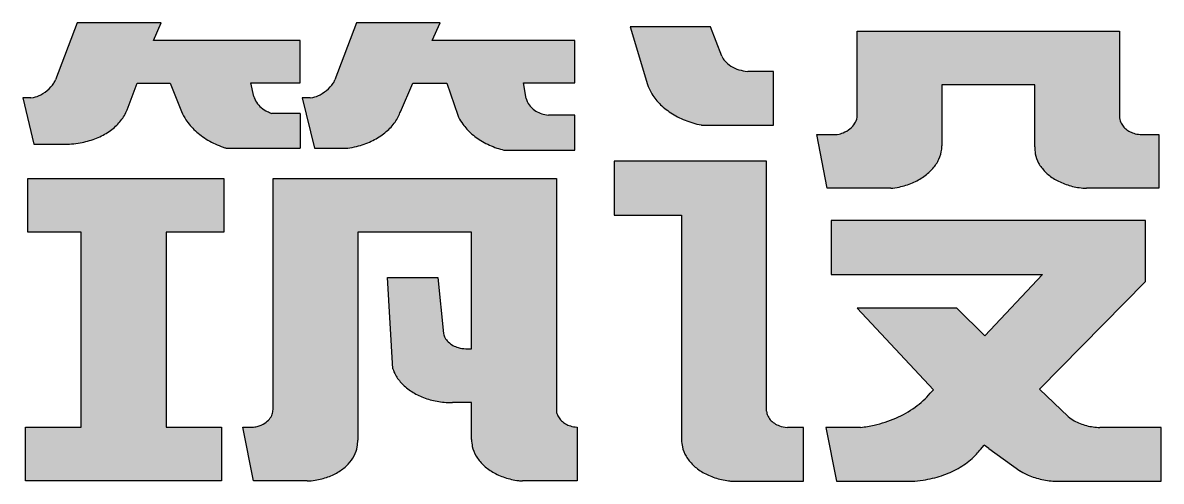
# Model space of a CAD drawing. Extents: x -248860 to 1018944, y -1060852 to 188626.
# Drawn here: x 983059 to 983875, y 71688 to 72016 of the extents above; entities that cross this region are included whole.
import ezdxf

# ---------------------------------------------------------------- set-up
doc = ezdxf.new("R2010")
doc.units = 0
doc.header["$LTSCALE"] = 1000
doc.header["$MEASUREMENT"] = 0
doc.layers.get('0').update_dxf_attribs({"linetype": 'CONTINUOUS'})
doc.layers.add('WALL', color=6, linetype='CONTINUOUS')
doc.layers.add('图框', color=4, linetype='CONTINUOUS')

# ---------------------------------------------------------------- blocks, each defined once
blk = doc.blocks.new('A4')
h = blk.add_hatch(color=0)
h.dxf.hatch_style = 1
edge = h.paths.add_edge_path()
edge.add_line((500502.231578467, 391777.1627952711), (500484.528610476, 391777.1627952711))
edge.add_spline(control_points=[(500484.528610476, 391777.1627952711), (500482.2313392528, 391777.3558373015), (500480.3236092409, 391777.7515184427), (500476.5346365696, 391779.016850484), (500474.6690636086, 391779.9238841317), (500471.3101945116, 391782.1919910419), (500469.8167882861, 391783.5539840292), (500467.9134717732, 391785.9603615415), (500467.3175625326, 391786.8748287536), (500466.599863545, 391788.3320795296)], knot_values=[0.3949408404923156, 0.3949408404923156, 0.3949408404923156, 0.3949408404923156, 0.6767961169568062, 0.6767961169568062, 0.9823906386110698, 0.9823906386110698, 1.287985160265333, 1.287985160265333, 1.457202561292063, 1.457202561292063, 1.457202561292063, 1.457202561292063], degree=3, periodic=0)
edge.add_line((500466.599863545, 391788.3320795296), (500458.8031795958, 391810.0671575363))
edge.add_line((500458.8031795958, 391810.0671575363), (500403.638941297, 391810.0671575363))
edge.add_line((500403.638941297, 391810.0671575363), (500415.4770368606, 391767.3480913612))
edge.add_spline(control_points=[(500415.4770368606, 391767.3480913612), (500416.1073256025, 391765.3751696165), (500416.9258824378, 391763.4332989806), (500419.4278007851, 391758.7109911133), (500421.3401455986, 391755.9949657699), (500425.9143001161, 391750.9405960928), (500428.576052547, 391748.602936838), (500434.5239481927, 391744.4430606191), (500437.8097028492, 391742.621312773), (500444.8365455919, 391739.6037845158), (500448.5771660482, 391738.4082456865), (500452.6285037906, 391737.5221037657), (500452.8115326481, 391737.4829080217), (500452.9948340279, 391737.4444907192)], knot_values=[0.250217190145087, 0.250217190145087, 0.250217190145087, 0.250217190145087, 0.4008933994402832, 0.4008933994402832, 0.6266472151907361, 0.6266472151907361, 0.8524010309411889, 0.8524010309411889, 1.078154846691642, 1.078154846691642, 1.303908662442095, 1.303908662442095, 1.314572864183474, 1.314572864183474, 1.314572864183474, 1.314572864183474], degree=3, periodic=0)
edge.add_line((500452.9948340279, 391737.4444907192), (500502.231578467, 391737.4444907192))
edge.add_line((500502.231578467, 391737.4444907192), (500502.231578467, 391777.1627952711))
edge = h.paths.add_edge_path()
edge.add_line((500497.4371622665, 391710.7229540885), (500392.4277330791, 391710.7229540885))
edge.add_line((500392.4277330791, 391710.7229540885), (500392.4277330791, 391670.9986843509))
edge.add_line((500392.4277330791, 391670.9986843509), (500438.97129493, 391670.9986843509))
edge.add_line((500438.97129493, 391670.9986843509), (500438.9712949299, 391504.9699229883))
edge.add_spline(control_points=[(500438.9712949299, 391504.9699229883), (500438.9531614179, 391503.2226238673), (500439.1207090197, 391501.5163572531), (500439.974291468, 391497.428560667), (500440.8500023371, 391495.0644160507), (500443.3300961379, 391490.5326614535), (500444.9352840598, 391488.3657352175), (500448.8067264325, 391484.3736953246), (500451.0728711751, 391482.5495376792), (500456.1381429704, 391479.3797653687), (500458.9367162515, 391478.0347231964), (500464.8902855259, 391475.9268260039), (500468.0446711527, 391475.164219377), (500472.2587976625, 391474.5872343849), (500473.2504396655, 391474.4820372317), (500474.2459333194, 391474.406841406)], knot_values=[3.133189396177309, 3.133189396177309, 3.133189396177309, 3.133189396177309, 3.307114171045264, 3.307114171045264, 3.554268365686056, 3.554268365686056, 3.801422560326847, 3.801422560326847, 4.048576754967639, 4.048576754967639, 4.295730949608431, 4.295730949608431, 4.542885144249222, 4.542885144249222, 4.61824984432897, 4.61824984432897, 4.61824984432897, 4.61824984432897], degree=3, periodic=0)
edge.add_line((500474.2459333194, 391474.406841406), (500522.8886711682, 391474.4068414061))
edge.add_line((500522.8886711682, 391474.4068414061), (500522.8886711682, 391514.1541765286))
edge.add_line((500522.8886711682, 391514.1541765286), (500511.9142144624, 391514.1541765285))
edge.add_spline(control_points=[(500511.9142144624, 391514.1541765285), (500509.8033812348, 391514.2913647068), (500507.9928035336, 391514.6937923988), (500505.0927986182, 391515.8422459752), (500503.9442480625, 391516.458569479), (500501.8485619991, 391517.9497440233), (500500.9013201791, 391518.8251622803), (500499.2939222841, 391520.8026827417), (500498.6344784181, 391521.9056849222), (500497.8600930548, 391523.8444995967), (500497.6348854759, 391524.634464724), (500497.4371622666, 391526.1212786136)], knot_values=[0.1374494433722753, 0.1374494433722753, 0.1374494433722753, 0.1374494433722753, 0.510358737745328, 0.510358737745328, 0.7776463504418405, 0.7776463504418405, 1.044933963138353, 1.044933963138353, 1.312221575834865, 1.312221575834865, 1.484048132410743, 1.484048132410743, 1.484048132410743, 1.484048132410743], degree=3, periodic=0)
edge.add_line((500497.4371622666, 391526.1212786136), (500497.4371622665, 391710.7229540885))
edge = h.paths.add_edge_path()
edge.add_spline(control_points=[(500583.137996264, 391690.7836147608), (500585.0452814672, 391690.9920891895), (500586.9329265246, 391691.3065127457), (500591.999566284, 391692.4485389033), (500595.0980904244, 391693.4848968136), (500600.8653636993, 391696.1044589497), (500603.5335519261, 391697.6873370009), (500608.2836104034, 391701.2855747712), (500610.365064002, 391703.3002684692), (500613.8356222081, 391707.6231360179), (500615.2248921206, 391709.9304109283), (500617.2612267916, 391714.6993119358), (500617.9092108742, 391717.1606552139), (500618.2692399867, 391720.4467173583), (500618.3178822268, 391721.2550844157), (500618.326793828, 391722.0636524617)], knot_values=[-1.435016408058368, -1.435016408058368, -1.435016408058368, -1.435016408058368, -1.29616431779346, -1.29616431779346, -1.054416765052535, -1.054416765052535, -0.8126692123116104, -0.8126692123116104, -0.5709216595706856, -0.5709216595706856, -0.3291741068297609, -0.3291741068297609, -0.08742655408883615, -0.08742655408883615, -0.008816940225470749, -0.008816940225470749, -0.008816940225470749, -0.008816940225470749], degree=3, periodic=0)
edge.add_line((500618.326793828, 391722.0636524626), (500618.326550905, 391767.1511157444))
edge.add_line((500618.326550905, 391767.1511157444), (500682.3378882589, 391767.1511157444))
edge.add_line((500682.3378882589, 391767.1511157444), (500682.3378882589, 391721.4982120612))
edge.add_spline(control_points=[(500682.3378882589, 391721.4982120612), (500682.2901110103, 391719.6398542397), (500682.378461157, 391717.9666605032), (500683.0548876523, 391713.956870706), (500683.8322030784, 391711.6339534874), (500686.1092618077, 391707.1662345513), (500687.6099334645, 391705.0220286906), (500691.2733738574, 391701.055563699), (500693.436112866, 391699.2343120628), (500698.3018619927, 391696.0525253796), (500701.0043232757, 391694.6926180319), (500706.7769689306, 391692.5406503835), (500709.8465272303, 391691.7488646773), (500714.6000521138, 391691.0298219161), (500716.2232392911, 391690.8685445346), (500717.8532236041, 391690.7899776257)], knot_values=[-0.0378512205021293, -0.0378512205021293, -0.0378512205021293, -0.0378512205021293, 0.1379659250462186, 0.1379659250462186, 0.3871569520580947, 0.3871569520580947, 0.6363479790699709, 0.6363479790699709, 0.885539006081847, 0.885539006081847, 1.134730033093723, 1.134730033093723, 1.383921060105599, 1.383921060105599, 1.510621706396827, 1.510621706396827, 1.510621706396827, 1.510621706396827], degree=3, periodic=0)
edge.add_line((500717.8532236054, 391690.7899776255), (500767.8824944232, 391690.7899776255))
edge.add_line((500767.8824944232, 391690.7899776255), (500767.8824944232, 391730.5007262757))
edge.add_line((500767.8824944232, 391730.5007262757), (500754.9288982056, 391730.5007262757))
edge.add_spline(control_points=[(500754.9288982057, 391730.5007262757), (500753.126996409, 391730.6719748785), (500751.7740253761, 391730.9731408844), (500749.3136379198, 391731.8311418491), (500748.1950214886, 391732.3606736083), (500746.1198499562, 391733.6529703545), (500745.1631739357, 391734.4160486661), (500743.4806713341, 391736.1540339151), (500742.7550969811, 391737.1295830866), (500741.6095615248, 391739.2462131919), (500741.1907101522, 391740.3875669336), (500740.7954188326, 391742.3695107746), (500740.7201153064, 391743.1888371449), (500740.732418267, 391744.0069433156)], knot_values=[3.129562560143702, 3.129562560143702, 3.129562560143702, 3.129562560143702, 3.406533031970291, 3.406533031970291, 3.656908046716254, 3.656908046716254, 3.907283061462216, 3.907283061462216, 4.157658076208179, 4.157658076208179, 4.408033090954142, 4.408033090954142, 4.578286495217025, 4.578286495217025, 4.578286495217025, 4.578286495217025], degree=3, periodic=0)
edge.add_line((500740.732418267, 391744.0069433156), (500740.7319660403, 391806.8626597524))
edge.add_line((500740.7319660403, 391806.8626597524), (500559.9310654859, 391806.8626597524))
edge.add_line((500559.9310654859, 391806.8626597524), (500559.9310654858, 391743.3681737295))
edge.add_spline(control_points=[(500559.9310654858, 391743.3681737297), (500559.4851820131, 391741.1481316384), (500559.004314676, 391739.9815320939), (500557.4920457741, 391737.3281460093), (500556.3138683491, 391735.921540644), (500553.5496825729, 391733.5239622326), (500551.9639875368, 391732.5312806485), (500549.2294277085, 391731.3117310139), (500548.1598043827, 391730.9370244345), (500546.0424061177, 391730.5154404005)], knot_values=[-1.252423627613045, -1.252423627613045, -1.252423627613045, -1.252423627613045, -1.030759450150357, -1.030759450150357, -0.7135377242405145, -0.7135377242405145, -0.3963159983306723, -0.3963159983306723, -0.2061279064251504, -0.2061279064251504, -0.2061279064251504, -0.2061279064251504], degree=3, periodic=0)
edge.add_line((500546.0424061177, 391730.5154404005), (500532.0447092323, 391730.5154404005))
edge.add_line((500532.0447092323, 391730.5154404005), (500539.3280825327, 391690.7836147608))
edge.add_line((500539.3280825327, 391690.7836147608), (500583.137996264, 391690.7836147608))
edge = h.paths.add_edge_path()
edge.add_line((500758.6976542274, 391666.875657408), (500541.9963453423, 391666.875657408))
edge.add_line((500541.9963453423, 391666.875657408), (500541.9963453423, 391627.1585458931))
edge.add_line((500541.9963453423, 391627.1585458931), (500687.6081996259, 391627.1585458931))
edge.add_line((500687.6081996259, 391627.1585458931), (500647.8704527994, 391581.8801466844))
edge.add_line((500647.8704527994, 391581.8801466844), (500628.5416997412, 391602.1959437))
edge.add_line((500628.5416997412, 391602.1959437), (500559.9023743112, 391602.1959437001))
edge.add_line((500559.9023743112, 391602.1959437001), (500612.4726113228, 391541.8660123454))
edge.add_line((500612.4726113228, 391541.8660123454), (500610.3127976243, 391539.353058705))
edge.add_spline(control_points=[(500610.3127976243, 391539.353058705), (500607.3133866501, 391535.5891719767), (500603.7732202727, 391532.1311454765), (500595.8023242785, 391525.9835702838), (500591.3675678459, 391523.2978081622), (500581.8664914679, 391518.8464252019), (500576.8004582567, 391517.0808666745), (500568.661943312, 391515.1203170946), (500565.7141786857, 391514.5756663985), (500562.2189859693, 391514.1537788495)], knot_values=[-1.409225753772336, -1.409225753772336, -1.409225753772336, -1.409225753772336, -1.173081115633391, -1.173081115633391, -0.9357718776874908, -0.9357718776874908, -0.6984626397415905, -0.6984626397415905, -0.5675472572173255, -0.5675472572173255, -0.5675472572173255, -0.5675472572173255], degree=3, periodic=0)
edge.add_line((500562.2189859693, 391514.1537788495), (500538.4090483514, 391514.1537788496))
edge.add_line((500538.4090483514, 391514.1537788496), (500545.6931410785, 391474.4366673347))
edge.add_line((500545.6931410785, 391474.4366673347), (500597.6132330328, 391474.4366673347))
edge.add_spline(control_points=[(500597.6132330312, 391474.4366673346), (500600.1961150065, 391474.5704610155), (500602.7674166632, 391474.8392709939), (500609.7031313315, 391475.9361328936), (500613.9973044184, 391477.0311389597), (500622.1468206504, 391479.9543540441), (500626.0016519126, 391481.7823585052), (500633.0706187052, 391486.0621322924), (500636.2842852882, 391488.5134879036), (500641.2822889473, 391493.2931382723), (500643.2259764511, 391495.5256558681), (500644.9036209467, 391497.8644559726)], knot_values=[-1.506139150469204, -1.506139150469204, -1.506139150469204, -1.506139150469204, -1.375629017731908, -1.375629017731908, -1.149296666366566, -1.149296666366566, -0.9229643150012239, -0.9229643150012239, -0.696631963635882, -0.696631963635882, -0.5209680369147454, -0.5209680369147454, -0.5209680369147454, -0.5209680369147454], degree=3, periodic=0)
edge.add_line((500644.9036209467, 391497.8644559726), (500647.5360453685, 391501.1478183317))
edge.add_line((500647.5360453685, 391501.1478183317), (500650.604109234, 391498.6947187632))
edge.add_line((500650.604109234, 391498.6947187632), (500671.8582440987, 391482.2235892247))
edge.add_spline(control_points=[(500671.8582440989, 391482.2235892246), (500673.3918422097, 391481.1962434929), (500675.0245820357, 391480.2526828116), (500679.6253998363, 391477.9784013579), (500682.744719295, 391476.8244057278), (500689.2598270346, 391475.1446978655), (500692.6550549977, 391474.6191365421), (500696.1063836252, 391474.4254178887), (500696.1306059062, 391474.4240749551), (500696.1548297179, 391474.4227485679)], knot_values=[0.8736759485222981, 0.8736759485222981, 0.8736759485222981, 0.8736759485222981, 1.017317906763198, 1.017317906763198, 1.259034059998979, 1.259034059998979, 1.50075021323476, 1.50075021323476, 1.502458515813817, 1.502458515813817, 1.502458515813817, 1.502458515813817], degree=3, periodic=0)
edge.add_line((500696.1548297179, 391474.4227485679), (500769.4308966019, 391474.4227485681))
edge.add_line((500769.4308966019, 391474.4227485681), (500769.4308966019, 391514.1171923769))
edge.add_line((500769.4308966019, 391514.1171923769), (500727.2336137834, 391514.1171923769))
edge.add_spline(control_points=[(500727.2336137834, 391514.1171923769), (500724.0201694446, 391514.2022784165), (500720.9286480158, 391514.6621807109), (500714.93685744, 391516.3308178202), (500712.0449619145, 391517.560900973), (500708.0615592242, 391519.958601922), (500706.7695319143, 391520.8752840399), (500705.2599249082, 391522.1657047714)], knot_values=[0.7637331855491114, 0.7637331855491114, 0.7637331855491114, 0.7637331855491114, 1.065073346032287, 1.065073346032287, 1.375121712092208, 1.375121712092208, 1.53714726869024, 1.53714726869024, 1.53714726869024, 1.53714726869024], degree=3, periodic=0)
edge.add_line((500705.2599249082, 391522.1657047714), (500685.6015421155, 391542.4858459231))
edge.add_line((500685.6015421155, 391542.4858459231), (500758.6976542274, 391621.8992657903))
edge.add_line((500758.6976542274, 391621.8992657903), (500758.6976542274, 391666.875657408))
at = {"layer": 'WALL', "color": 0}
for p, q in [((500458.8031795958, 391810.0671575363), (500403.638941297, 391810.0671575363)), ((500403.638941297, 391810.0671575363), (500415.4770368606, 391767.3480913612)), ((500466.599863545, 391788.3320795296), (500458.8031795958, 391810.0671575363)), ((500559.9310654858, 391743.3681737297), (500559.9310654859, 391806.8626597524)), ((500559.9310654859, 391806.8626597524), (500740.7319660403, 391806.8626597524)), ((500740.7319660403, 391806.8626597524), (500740.732418267, 391744.0069433156)), ((500502.231578467, 391777.1627952711), (500484.528610476, 391777.1627952711)), ((500502.231578467, 391737.4444907192), (500502.231578467, 391777.1627952711)), ((500682.3378882589, 391767.1511157444), (500618.326550905, 391767.1511157444)), ((500618.326550905, 391767.1511157444), (500618.326793828, 391722.0636524617)), ((500682.3378882589, 391721.4982120612), (500682.3378882589, 391767.1511157444)), ((500452.9948340279, 391737.4444907192), (500502.231578467, 391737.4444907192)), ((500539.3280825327, 391690.7836147608), (500532.0447092323, 391730.5154404005)), ((500532.0447092323, 391730.5154404005), (500546.0424061177, 391730.5154404005)), ((500754.9288982057, 391730.5007262757), (500767.8824944232, 391730.5007262757)), ((500767.8824944232, 391730.5007262757), (500767.8824944232, 391690.7899776255)), ((500497.4371622665, 391710.7229540885), (500392.4277330791, 391710.7229540885)), ((500392.4277330791, 391710.7229540885), (500392.4277330791, 391670.9986843509)), ((500497.4371622666, 391526.1212786136), (500497.4371622665, 391710.7229540885)), ((500583.137996264, 391690.7836147608), (500539.3280825327, 391690.7836147608)), ((500767.8824944232, 391690.7899776255), (500717.853223604, 391690.7899776255)), ((500392.4277330791, 391670.9986843509), (500438.97129493, 391670.9986843509)), ((500438.97129493, 391670.9986843509), (500438.9712949299, 391504.9699229883)), ((500758.6976542274, 391666.875657408), (500541.9963453423, 391666.875657408)), ((500541.9963453423, 391666.875657408), (500541.9963453423, 391627.1585458931)), ((500758.6976542274, 391621.8992657903), (500758.6976542274, 391666.875657408)), ((500541.9963453423, 391627.1585458931), (500687.6081996259, 391627.1585458931)), ((500687.6081996259, 391627.1585458931), (500647.8704527994, 391581.8801466844)), ((500685.6015421155, 391542.4858459231), (500758.6976542274, 391621.8992657903)), ((500628.5416997412, 391602.1959437), (500559.9023743112, 391602.1959437001)), ((500559.9023743112, 391602.1959437001), (500612.4726113228, 391541.8660123454)), ((500647.8704527994, 391581.8801466844), (500628.5416997412, 391602.1959437)), ((500610.3127976243, 391539.353058705), (500612.4726113228, 391541.8660123454)), ((500705.2599249082, 391522.1657047714), (500685.6015421155, 391542.4858459231)), ((500522.8886711682, 391514.1541765286), (500511.9142144624, 391514.1541765285)), ((500522.8886711682, 391474.4068414061), (500522.8886711682, 391514.1541765286)), ((500562.2189859693, 391514.1537788495), (500538.4090483514, 391514.1537788496)), ((500538.4090483514, 391514.1537788496), (500545.6931410785, 391474.4366673347)), ((500769.4308966019, 391514.1171923769), (500727.2336137834, 391514.1171923769)), ((500769.4308966019, 391474.4227485681), (500769.4308966019, 391514.1171923769)), ((500644.9036209467, 391497.8644559726), (500647.5360453685, 391501.1478183317)), ((500650.604109234, 391498.6947187632), (500647.5360453685, 391501.1478183317)), ((500650.604109234, 391498.6947187632), (500671.9649025725, 391482.1409330475)), ((500474.2459333194, 391474.406841406), (500522.8886711682, 391474.4068414061)), ((500545.6931410785, 391474.4366673347), (500597.6132330321, 391474.4366673347)), ((500696.1548297179, 391474.4227485679), (500769.4308966019, 391474.4227485681))]:
    blk.add_line(p, q, dxfattribs=at)
for points, knots in [([(500466.599863545, 391788.3320795296), (500467.3175625326, 391786.8748287536), (500467.9134717732, 391785.9603615415), (500469.8167882861, 391783.5539840292), (500471.3101945116, 391782.1919910419), (500474.6690636086, 391779.9238841317), (500476.5346365696, 391779.016850484), (500480.3236092409, 391777.7515184427), (500482.2313392528, 391777.3558373015), (500484.528610476, 391777.1627952711)], [0.3949408404923156, 0.3949408404923156, 0.3949408404923156, 0.3949408404923156, 0.5641582415190455, 0.5641582415190455, 0.869752763173309, 0.869752763173309, 1.175347284827573, 1.175347284827573, 1.457202561292063, 1.457202561292063, 1.457202561292063, 1.457202561292063]), ([(500415.4770368606, 391767.3480913612), (500416.1073256025, 391765.3751696165), (500416.9258824378, 391763.4332989806), (500419.4278007851, 391758.7109911133), (500421.3401455986, 391755.9949657699), (500425.9143001161, 391750.9405960928), (500428.576052547, 391748.602936838), (500434.5239481927, 391744.4430606191), (500437.8097028492, 391742.621312773), (500444.8365455919, 391739.6037845158), (500448.5771660482, 391738.4082456865), (500452.6285037906, 391737.5221037657), (500452.8115326481, 391737.4829080217), (500452.9948340279, 391737.4444907192)], [0.250217190145087, 0.250217190145087, 0.250217190145087, 0.250217190145087, 0.4008933994402832, 0.4008933994402832, 0.6266472151907361, 0.6266472151907361, 0.8524010309411889, 0.8524010309411889, 1.078154846691642, 1.078154846691642, 1.303908662442095, 1.303908662442095, 1.314572864183474, 1.314572864183474, 1.314572864183474, 1.314572864183474]), ([(500546.0424061177, 391730.5154404005), (500548.1598043827, 391730.9370244345), (500549.2294277085, 391731.3117310139), (500551.9639875368, 391732.5312806485), (500553.5496825729, 391733.5239622326), (500556.3138683491, 391735.921540644), (500557.4920457741, 391737.3281460093), (500559.004314676, 391739.9815320939), (500559.4851820131, 391741.1481316384), (500559.9310654858, 391743.3681737297)], [-1.252423627613045, -1.252423627613045, -1.252423627613045, -1.252423627613045, -1.062235535707523, -1.062235535707523, -0.7450138097976806, -0.7450138097976806, -0.4277920838878384, -0.4277920838878384, -0.2061279064251504, -0.2061279064251504, -0.2061279064251504, -0.2061279064251504]), ([(500740.732418267, 391744.0069433156), (500740.7201153064, 391743.1888371449), (500740.7954188326, 391742.3695107746), (500741.1907101522, 391740.3875669336), (500741.6095615248, 391739.2462131919), (500742.7550969811, 391737.1295830866), (500743.4806713341, 391736.1540339151), (500745.1631739357, 391734.4160486661), (500746.1198499562, 391733.6529703545), (500748.1950214886, 391732.3606736083), (500749.3136379198, 391731.8311418491), (500751.7740253761, 391730.9731408844), (500753.126996409, 391730.6719748785), (500754.9288982057, 391730.5007262757)], [3.129562560143702, 3.129562560143702, 3.129562560143702, 3.129562560143702, 3.299815964406585, 3.299815964406585, 3.550190979152548, 3.550190979152548, 3.800565993898511, 3.800565993898511, 4.050941008644473, 4.050941008644473, 4.301316023390436, 4.301316023390436, 4.578286495217025, 4.578286495217025, 4.578286495217025, 4.578286495217025]), ([(500583.137996264, 391690.7836147608), (500585.0452814672, 391690.9920891895), (500586.9329265246, 391691.3065127457), (500591.999566284, 391692.4485389033), (500595.0980904244, 391693.4848968136), (500600.8653636993, 391696.1044589497), (500603.5335519261, 391697.6873370009), (500608.2836104034, 391701.2855747712), (500610.365064002, 391703.3002684692), (500613.8356222081, 391707.6231360179), (500615.2248921206, 391709.9304109283), (500617.2612267916, 391714.6993119358), (500617.9092108742, 391717.1606552139), (500618.2692399867, 391720.4467173583), (500618.3178822268, 391721.2550844157), (500618.326793828, 391722.0636524617)], [-1.435016408058368, -1.435016408058368, -1.435016408058368, -1.435016408058368, -1.29616431779346, -1.29616431779346, -1.054416765052535, -1.054416765052535, -0.8126692123116104, -0.8126692123116104, -0.5709216595706856, -0.5709216595706856, -0.3291741068297609, -0.3291741068297609, -0.08742655408883615, -0.08742655408883615, -0.008816940225470749, -0.008816940225470749, -0.008816940225470749, -0.008816940225470749]), ([(500682.3378882589, 391721.4982120612), (500682.2901110103, 391719.6398542397), (500682.378461157, 391717.9666605032), (500683.0548876523, 391713.956870706), (500683.8322030784, 391711.6339534874), (500686.1092618077, 391707.1662345513), (500687.6099334645, 391705.0220286906), (500691.2733738574, 391701.055563699), (500693.436112866, 391699.2343120628), (500698.3018619927, 391696.0525253796), (500701.0043232757, 391694.6926180319), (500706.7769689306, 391692.5406503835), (500709.8465272303, 391691.7488646773), (500714.6000521138, 391691.0298219161), (500716.2232392911, 391690.8685445346), (500717.8532236041, 391690.7899776257)], [-0.0378512205021293, -0.0378512205021293, -0.0378512205021293, -0.0378512205021293, 0.1379659250462186, 0.1379659250462186, 0.3871569520580947, 0.3871569520580947, 0.6363479790699709, 0.6363479790699709, 0.885539006081847, 0.885539006081847, 1.134730033093723, 1.134730033093723, 1.383921060105599, 1.383921060105599, 1.510621706396827, 1.510621706396827, 1.510621706396827, 1.510621706396827]), ([(500562.2189859693, 391514.1537788495), (500565.7141786857, 391514.5756663985), (500568.661943312, 391515.1203170946), (500576.8004582567, 391517.0808666745), (500581.8664914679, 391518.8464252019), (500591.3675678459, 391523.2978081622), (500595.8023242785, 391525.9835702838), (500603.7732202727, 391532.1311454765), (500607.3133866501, 391535.5891719767), (500610.3127976243, 391539.353058705)], [-1.409225753772336, -1.409225753772336, -1.409225753772336, -1.409225753772336, -1.278310371248071, -1.278310371248071, -1.041001133302171, -1.041001133302171, -0.8036918953562707, -0.8036918953562707, -0.5675472572173255, -0.5675472572173255, -0.5675472572173255, -0.5675472572173255]), ([(500497.4371622666, 391526.1212786136), (500497.6348854759, 391524.634464724), (500497.8600930548, 391523.8444995967), (500498.6344784181, 391521.9056849222), (500499.2939222841, 391520.8026827417), (500500.9013201791, 391518.8251622803), (500501.8485619991, 391517.9497440233), (500503.9442480625, 391516.458569479), (500505.0927986182, 391515.8422459752), (500507.9928035336, 391514.6937923988), (500509.8033812348, 391514.2913647068), (500511.9142144624, 391514.1541765285)], [0.1374494433722753, 0.1374494433722753, 0.1374494433722753, 0.1374494433722753, 0.3092759999481528, 0.3092759999481528, 0.5765636126446652, 0.5765636126446652, 0.8438512253411776, 0.8438512253411776, 1.11113883803769, 1.11113883803769, 1.484048132410743, 1.484048132410743, 1.484048132410743, 1.484048132410743]), ([(500705.2599249082, 391522.1657047714), (500706.7695319143, 391520.8752840399), (500708.0615592242, 391519.958601922), (500712.0449619145, 391517.560900973), (500714.93685744, 391516.3308178202), (500720.9286480158, 391514.6621807109), (500724.0201694446, 391514.2022784165), (500727.2336137834, 391514.1171923769)], [0.7637331855491114, 0.7637331855491114, 0.7637331855491114, 0.7637331855491114, 0.9257587421471433, 0.9257587421471433, 1.235807108207065, 1.235807108207065, 1.53714726869024, 1.53714726869024, 1.53714726869024, 1.53714726869024]), ([(500438.9712949299, 391504.9699229883), (500438.9531614179, 391503.2226238673), (500439.1207090197, 391501.5163572531), (500439.974291468, 391497.428560667), (500440.8500023371, 391495.0644160507), (500443.3300961379, 391490.5326614535), (500444.9352840598, 391488.3657352175), (500448.8067264325, 391484.3736953246), (500451.0728711751, 391482.5495376792), (500456.1381429704, 391479.3797653687), (500458.9367162515, 391478.0347231964), (500464.8902855259, 391475.9268260039), (500468.0446711527, 391475.164219377), (500472.2587976625, 391474.5872343849), (500473.2504396655, 391474.4820372317), (500474.2459333194, 391474.406841406)], [3.133189396177309, 3.133189396177309, 3.133189396177309, 3.133189396177309, 3.307114171045264, 3.307114171045264, 3.554268365686056, 3.554268365686056, 3.801422560326847, 3.801422560326847, 4.048576754967639, 4.048576754967639, 4.295730949608431, 4.295730949608431, 4.542885144249222, 4.542885144249222, 4.61824984432897, 4.61824984432897, 4.61824984432897, 4.61824984432897]), ([(500597.6132330312, 391474.4366673346), (500600.1961150065, 391474.5704610155), (500602.7674166632, 391474.8392709939), (500609.7031313315, 391475.9361328936), (500613.9973044184, 391477.0311389597), (500622.1468206504, 391479.9543540441), (500626.0016519126, 391481.7823585052), (500633.0706187052, 391486.0621322924), (500636.2842852882, 391488.5134879036), (500641.2822889473, 391493.2931382723), (500643.2259764511, 391495.5256558681), (500644.9036209467, 391497.8644559726)], [-1.506139150469204, -1.506139150469204, -1.506139150469204, -1.506139150469204, -1.375629017731908, -1.375629017731908, -1.149296666366566, -1.149296666366566, -0.9229643150012239, -0.9229643150012239, -0.696631963635882, -0.696631963635882, -0.5209680369147454, -0.5209680369147454, -0.5209680369147454, -0.5209680369147454]), ([(500671.7513612073, 391482.2954331744), (500673.3159106239, 391481.2402019626), (500674.9846812176, 391480.2724066291), (500679.6253998363, 391477.9784013579), (500682.744719295, 391476.8244057278), (500689.2598270346, 391475.1446978655), (500692.6550549977, 391474.6191365421), (500696.1063836252, 391474.4254178887), (500696.1306059062, 391474.4240749551), (500696.1548297179, 391474.4227485679)], [0.870333911396898, 0.870333911396898, 0.870333911396898, 0.870333911396898, 1.017317906763198, 1.017317906763198, 1.259034059998979, 1.259034059998979, 1.50075021323476, 1.50075021323476, 1.502458515813817, 1.502458515813817, 1.502458515813817, 1.502458515813817])]:
    blk.add_open_spline(points, degree=3, knots=knots, dxfattribs=at)
blk = doc.blocks.new('A3')
h = blk.add_hatch(color=0)
h.dxf.hatch_style = 1
edge = h.paths.add_edge_path()
edge.add_line((500350.7362476825, 391799.809424124), (500252.4344645858, 391799.809424124))
edge.add_line((500252.4344645858, 391799.809424124), (500258.0016742373, 391812.8942579019))
edge.add_line((500258.0016742373, 391812.8942579019), (500200.4233490197, 391812.8942579019))
edge.add_line((500200.4233490197, 391812.8942579019), (500185.4919817294, 391770.7561525796))
edge.add_spline(control_points=[(500185.4919817296, 391770.7561525801), (500185.0648699941, 391769.7523328283), (500184.6944477793, 391769.0303950408), (500183.0891259094, 391766.319845086), (500181.5340263399, 391764.4946143008), (500177.8840096221, 391761.3514562349), (500175.6026984995, 391759.8251389228), (500172.5845146954, 391758.4450409476), (500170.9933196267, 391757.8367935419), (500168.4392073708, 391757.3886021954)], knot_values=[1.913981991887256, 1.913981991887256, 1.913981991887256, 1.913981991887256, 2.0205364968593, 2.0205364968593, 2.32667950183281, 2.32667950183281, 2.632822506806321, 2.632822506806321, 2.805678692886974, 2.805678692886974, 2.805678692886974, 2.805678692886974], degree=3, periodic=0)
edge.add_line((500168.4392073708, 391757.3886021954), (500162.8381512276, 391757.3886021954))
edge.add_line((500162.8381512276, 391757.3886021954), (500171.2704529793, 391720.2404973428))
edge.add_line((500171.2704529793, 391720.2404973428), (500194.258721563, 391720.2404973428))
edge.add_spline(control_points=[(500194.258721563, 391720.2404973428), (500196.3356983431, 391720.5662575588), (500198.38354502, 391721.0025241932), (500203.9028708186, 391722.4990515804), (500207.2717576499, 391723.7826231156), (500213.5151583958, 391726.9228202238), (500216.3891558347, 391728.7791000956), (500221.4864247461, 391732.9421245944), (500223.7093516237, 391735.2482201917), (500227.3989190877, 391740.1658669903), (500228.8657670232, 391742.7766240212), (500230.1275260596, 391745.9706307523), (500230.3121320927, 391746.4762772335), (500230.5692643956, 391747.2180648338)], knot_values=[1.764384329628812, 1.764384329628812, 1.764384329628812, 1.764384329628812, 1.897574443698574, 1.897574443698574, 2.132054227379785, 2.132054227379785, 2.366534011060996, 2.366534011060996, 2.601013794742208, 2.601013794742208, 2.835493578423419, 2.835493578423419, 2.879303614321371, 2.879303614321371, 2.879303614321371, 2.879303614321371], degree=3, periodic=0)
edge.add_line((500230.5692643956, 391747.2180648338), (500239.1053960189, 391768.2161002401))
edge.add_line((500239.1053960189, 391768.2161002401), (500262.6241784958, 391768.21610024))
edge.add_line((500262.6241784958, 391768.21610024), (500270.1092045364, 391744.5479810276))
edge.add_spline(control_points=[(500270.1092045359, 391744.5479810286), (500270.8532098537, 391742.6923271146), (500271.7732274854, 391740.8732915264), (500274.5200321245, 391736.4298056546), (500276.5708034689, 391733.8794787516), (500281.3750144038, 391729.18150617), (500284.1282822807, 391727.0345103433), (500290.20333859, 391723.2726456037), (500293.524703665, 391721.6581782289), (500298.6098076169, 391719.78114494), (500300.2152985754, 391719.2652389858), (500301.8510680695, 391718.814817949)], knot_values=[3.451972412912792, 3.451972412912792, 3.451972412912792, 3.451972412912792, 3.600855896273806, 3.600855896273806, 3.827267717809241, 3.827267717809241, 4.053679539344676, 4.053679539344676, 4.280091360880111, 4.280091360880111, 4.380902964429768, 4.380902964429768, 4.380902964429768, 4.380902964429768], degree=3, periodic=0)
edge.add_line((500301.8510680693, 391718.814817949), (500350.7770691944, 391718.814817949))
edge.add_line((500350.7770691944, 391718.814817949), (500350.7770691945, 391744.6453747216))
edge.add_line((500350.7770691945, 391744.6453747216), (500332.6194340185, 391744.6453747214))
edge.add_spline(control_points=[(500332.6194340184, 391744.6453747214), (500330.6663993344, 391744.8661487424), (500329.2543734913, 391745.2014573335), (500326.4813353379, 391746.1854543704), (500325.1270032026, 391746.8501288008), (500322.6455462347, 391748.4790671042), (500321.5182945992, 391749.4438225316), (500319.5873570913, 391751.6353993659), (500318.7842562207, 391752.8631482919), (500317.8213154489, 391755.0114029612), (500317.5333693259, 391755.8753414472), (500317.2933338234, 391756.9933359866)], knot_values=[3.316736117374385, 3.316736117374385, 3.316736117374385, 3.316736117374385, 3.572670030109532, 3.572670030109532, 3.842337916763282, 3.842337916763282, 4.112005803417031, 4.112005803417031, 4.38167369007078, 4.38167369007078, 4.550841131400879, 4.550841131400879, 4.550841131400879, 4.550841131400879], degree=3, periodic=0)
edge.add_line((500317.2933338234, 391756.9933359866), (500315.4494417706, 391768.5553204695))
edge.add_line((500315.4494417706, 391768.5553204695), (500350.7362476825, 391768.5553204695))
edge.add_line((500350.7362476825, 391768.5553204695), (500350.7362476825, 391799.809424124))
edge = h.paths.add_edge_path()
edge.add_line((500161.4454889844, 391799.8157869889), (500060.5138619012, 391799.815786989))
edge.add_line((500060.5138619012, 391799.815786989), (500065.6728564327, 391812.887497358))
edge.add_line((500065.6728564327, 391812.887497358), (500007.9558789501, 391812.887497358))
edge.add_line((500007.9558789501, 391812.887497358), (499993.0245116599, 391770.7493920357))
edge.add_spline(control_points=[(499993.02451166, 391770.7493920362), (499992.5973999246, 391769.7455722844), (499992.2269777097, 391769.0236344969), (499990.62165584, 391766.3130845421), (499989.0665562705, 391764.4878537569), (499985.4165395526, 391761.344695691), (499983.13522843, 391759.8183783789), (499980.1170446259, 391758.4382804037), (499978.5258495572, 391757.8300329979), (499975.9717373013, 391757.3818416515)], knot_values=[1.913981991887256, 1.913981991887256, 1.913981991887256, 1.913981991887256, 2.0205364968593, 2.0205364968593, 2.32667950183281, 2.32667950183281, 2.632822506806321, 2.632822506806321, 2.805678692886974, 2.805678692886974, 2.805678692886974, 2.805678692886974], degree=3, periodic=0)
edge.add_line((499975.9717373013, 391757.3818416515), (499970.3706811582, 391757.3818416515))
edge.add_line((499970.3706811582, 391757.3818416515), (499978.1027325639, 391723.3186564381))
edge.add_line((499978.1027325639, 391723.3186564381), (500002.3855160219, 391723.319593503))
edge.add_spline(control_points=[(500002.3855160223, 391723.3195935031), (500004.4729015435, 391723.4248038848), (500006.5504224415, 391723.6461460991), (500012.1209515667, 391724.5578147264), (500015.5516490491, 391725.4726493876), (500022.0187774144, 391727.9145492635), (500025.0546465025, 391729.4413677734), (500030.554170945, 391733.0004653303), (500033.0173300148, 391735.0322120046), (500037.2400004396, 391739.4628206783), (500038.9994106847, 391741.8608332469), (500041.1415100656, 391745.7797382771), (500041.7903987693, 391747.2261388051), (500042.3134001381, 391748.6948025258)], knot_values=[-1.507879923776892, -1.507879923776892, -1.507879923776892, -1.507879923776892, -1.369006521677572, -1.369006521677572, -1.129812443247005, -1.129812443247005, -0.8906183648164383, -0.8906183648164383, -0.6514242863858715, -0.6514242863858715, -0.4122302079553046, -0.4122302079553046, -0.2775329996258096, -0.2775329996258096, -0.2775329996258096, -0.2775329996258096], degree=3, periodic=0)
edge.add_line((500042.3134001381, 391748.6948025258), (500049.1960194584, 391768.3791486505))
edge.add_line((500049.1960194584, 391768.3791486505), (500071.8995836061, 391768.3791486505))
edge.add_line((500071.8995836061, 391768.3791486505), (500079.8071321857, 391747.2345748204))
edge.add_spline(control_points=[(500079.8071321857, 391747.2345748204), (500080.6098585349, 391745.2094518323), (500081.6040427562, 391743.224431906), (500084.5486243971, 391738.4180996901), (500086.7299050916, 391735.6736649769), (500091.8343768496, 391730.6079696513), (500094.7574042578, 391728.2873309713), (500101.2075281786, 391724.2027578747), (500104.7342178267, 391722.4392183817), (500109.1691457467, 391720.7392390877), (500109.8718364544, 391720.4840568581), (500110.5812125763, 391720.2404973428)], knot_values=[0.3070766519094694, 0.3070766519094694, 0.3070766519094694, 0.3070766519094694, 0.4557100273031296, 0.4557100273031296, 0.6784638092544576, 0.6784638092544576, 0.9012175912057856, 0.9012175912057856, 1.123971373157114, 1.123971373157114, 1.165392732405084, 1.165392732405084, 1.165392732405084, 1.165392732405084], degree=3, periodic=0)
edge.add_line((500110.5812125763, 391720.2404973428), (500161.4454889844, 391720.2404973428))
edge.add_line((500161.4454889844, 391720.2404973428), (500161.4454889844, 391745.9799856127))
edge.add_line((500161.4454889844, 391745.9799856127), (500142.0904625133, 391745.9799856129))
edge.add_line((500142.0904625133, 391745.9799856129), (500141.3106573218, 391746.244189597))
edge.add_spline(control_points=[(500141.3106573221, 391746.2441895969), (500140.1290317965, 391746.6963774536), (500138.9927663443, 391747.2428002469), (500136.3996873705, 391748.7810185276), (500135.0085443, 391749.864199858), (500132.6003608788, 391752.3448960612), (500131.5837609993, 391753.7433260839), (500130.3410186822, 391756.1766185993), (500129.9612878105, 391757.1388732079), (500129.616445475, 391758.3952298527)], knot_values=[0.2221374783906633, 0.2221374783906633, 0.2221374783906633, 0.2221374783906633, 0.4139965354346743, 0.4139965354346743, 0.6864343173637044, 0.6864343173637044, 0.9588720992927346, 0.9588720992927346, 1.124615314517874, 1.124615314517874, 1.124615314517874, 1.124615314517874], degree=3, periodic=0)
edge.add_line((500129.616445475, 391758.3952298527), (500127.4875028208, 391768.5704322735))
edge.add_line((500127.4875028208, 391768.5704322735), (500161.4454889844, 391768.5704322735))
edge.add_line((500161.4454889844, 391768.5704322735), (500161.4454889844, 391799.8157869889))
h.paths.add_polyline_path([(500108.9448016607, 391697.9582519457), (499973.7457529049, 391697.9582519457), (499973.7457529047, 391658.2713640388), (500010.7187816536, 391658.2713640388), (500010.7187816536, 391514.1609370724), (499972.163567406, 391514.1609370724), (499972.163567406, 391474.4338835814), (500107.3415015867, 391474.4338835815), (500107.3415015867, 391514.1609370724), (500069.1522733084, 391514.1609370724), (500069.1522733083, 391658.2713640388), (500108.9448016607, 391658.2713640388)])
h = blk.add_hatch(color=0)
h.dxf.hatch_style = 1
edge = h.paths.add_edge_path()
edge.add_line((500337.9999359444, 391697.9204724362), (500142.8383090024, 391697.9204724362))
edge.add_line((500142.8383090024, 391697.9204724362), (500142.8383090023, 391527.129471858))
edge.add_spline(control_points=[(500142.8383090023, 391527.1294718573), (500142.8007537989, 391526.0127329059), (500142.5995785238, 391524.9021746598), (500141.8042496073, 391522.5015642116), (500141.1215874806, 391521.2433748238), (500139.3926953956, 391519.0009148798), (500138.3478003097, 391518.015278125), (500135.5741582963, 391516.0512352253), (500133.7361365276, 391515.2136289327), (500130.8293181593, 391514.441050507), (500129.8351971364, 391514.2637994317), (500128.4513456605, 391514.149802059)], knot_values=[1.689656553801314, 1.689656553801314, 1.689656553801314, 1.689656553801314, 1.921912904370324, 1.921912904370324, 2.215497155447602, 2.215497155447602, 2.509081406524881, 2.509081406524881, 2.91286968239028, 2.91286968239028, 3.11476382032298, 3.11476382032298, 3.11476382032298, 3.11476382032298], degree=3, periodic=0)
edge.add_line((500128.4513456605, 391514.149802059), (500122.0173378873, 391514.149802059))
edge.add_line((500122.0173378873, 391514.149802059), (500129.3040673984, 391474.423146247))
edge.add_line((500129.3040673984, 391474.423146247), (500166.3918674408, 391474.423146247))
edge.add_spline(control_points=[(500166.3918674408, 391474.423146247), (500168.2146746208, 391474.5144561964), (500170.0284632843, 391474.7111408222), (500174.8705246179, 391475.5238624323), (500177.8409236319, 391476.340211271), (500183.4135837089, 391478.5161162437), (500186.0152481335, 391479.8753924616), (500190.6874330468, 391483.0320834747), (500192.7574459175, 391484.8288710456), (500196.2521119809, 391488.7266049089), (500197.6767871091, 391490.8265780173), (500199.8246922816, 391495.1923437113), (500200.548854087, 391497.4576213821), (500201.0958288231, 391501.2773862375), (500201.1932629581, 391502.8094906984), (500201.173265973, 391504.5253178105)], knot_values=[-1.50826705253531, -1.50826705253531, -1.50826705253531, -1.50826705253531, -1.363988265852988, -1.363988265852988, -1.11673340194326, -1.11673340194326, -0.8694785380335325, -0.8694785380335325, -0.6222236741238045, -0.6222236741238045, -0.3749688102140766, -0.3749688102140766, -0.1277139463043486, -0.1277139463043486, 0.0368966947681475, 0.0368966947681475, 0.0368966947681475, 0.0368966947681475], degree=3, periodic=0)
edge.add_line((500201.173265973, 391504.5253178105), (500201.1732659729, 391658.1810908944))
edge.add_line((500201.1732659729, 391658.1810908944), (500279.6283803768, 391658.1810908944))
edge.add_line((500279.6283803768, 391658.1810908944), (500279.6283803769, 391572.1424847262))
edge.add_line((500279.6283803769, 391572.1424847262), (500275.5515703323, 391572.1424847262))
edge.add_spline(control_points=[(500275.5515703344, 391572.1424847261), (500273.828098754, 391572.1755858107), (500272.1100465621, 391572.445858026), (500269.1571404556, 391573.3538224248), (500267.8929201229, 391573.9103825965), (500265.5583788725, 391575.3115375483), (500264.487855576, 391576.1566112186), (500262.633843931, 391578.1058818508), (500261.8508231905, 391579.2111330331), (500260.8944886677, 391581.1619820886), (500260.6027825208, 391581.9483974489), (500260.2900031027, 391583.3749950261)], knot_values=[0.2010898266228165, 0.2010898266228165, 0.2010898266228165, 0.2010898266228165, 0.5440312813197916, 0.5440312813197916, 0.8207353863225986, 0.8207353863225986, 1.097439491325406, 1.097439491325406, 1.374143596328212, 1.374143596328212, 1.546793372678302, 1.546793372678302, 1.546793372678302, 1.546793372678302], degree=3, periodic=0)
edge.add_line((500260.2900031027, 391583.3749950261), (500256.4421676604, 391624.826267712))
edge.add_line((500256.4421676604, 391624.826267712), (500221.7549724725, 391624.826267712))
edge.add_line((500221.7549724725, 391624.826267712), (500225.3195045989, 391557.3888265563))
edge.add_spline(control_points=[(500225.3195045989, 391557.3888265563), (500225.7904082204, 391555.8384270633), (500226.4096943373, 391554.3097466793), (500228.3696414335, 391550.4872158236), (500229.9214602889, 391548.2474425842), (500233.6782874797, 391544.0832895609), (500235.8832823723, 391542.1597041344), (500240.8355150411, 391538.7564291217), (500243.5823294434, 391537.2772653393), (500249.4627194068, 391534.8651214663), (500252.5957905981, 391533.9323919449), (500259.063628897, 391532.6777645195), (500262.3979088211, 391532.3559606746), (500265.93661357, 391532.350385103), (500266.1399611713, 391532.3512346022), (500266.3830117321, 391532.3534511206)], knot_values=[3.379943311272359, 3.379943311272359, 3.379943311272359, 3.379943311272359, 3.530851130451408, 3.530851130451408, 3.766764801760415, 3.766764801760415, 4.002678473069421, 4.002678473069421, 4.238592144378428, 4.238592144378428, 4.474505815687435, 4.474505815687435, 4.710419486996441, 4.710419486996441, 4.724802264451266, 4.724802264451266, 4.724802264451266, 4.724802264451266], degree=3, periodic=0)
edge.add_line((500266.3830117321, 391532.3534511206), (500279.6283803769, 391532.3534511206))
edge.add_line((500279.6283803769, 391532.3534511206), (500279.6283803769, 391505.0586054164))
edge.add_spline(control_points=[(500279.6283803769, 391505.0586054164), (500279.6073579395, 391503.3029898512), (500279.7721829792, 391501.5948200822), (500280.6197014761, 391497.5006811285), (500281.4926027215, 391495.1319946767), (500283.9684466888, 391490.5907703539), (500285.5721990662, 391488.4189115866), (500289.4423189969, 391484.416797764), (500291.7085806577, 391482.5875005779), (500296.7757301618, 391479.407552607), (500299.576064696, 391478.0574769951), (500305.5347456594, 391475.939976002), (500308.6924809574, 391475.1728005605), (500312.8080549508, 391474.6047100296), (500313.6957696868, 391474.5066895647), (500314.5868747084, 391474.4326905442)], knot_values=[3.131879078550427, 3.131879078550427, 3.131879078550427, 3.131879078550427, 3.305709349233814, 3.305709349233814, 3.552873153424535, 3.552873153424535, 3.800036957615257, 3.800036957615257, 4.047200761805978, 4.047200761805978, 4.2943645659967, 4.2943645659967, 4.541528370187422, 4.541528370187422, 4.60895885110196, 4.60895885110196, 4.60895885110196, 4.60895885110196], degree=3, periodic=0)
edge.add_line((500314.5868747079, 391474.4326905442), (500352.3226560965, 391474.4326905442))
edge.add_line((500352.3226560965, 391474.4326905442), (500352.3226560965, 391514.1493956996))
edge.add_spline(control_points=[(500352.1870146413, 391514.1657092209), (500350.395526137, 391514.3247701385), (500349.0205671102, 391514.6230726694), (500346.5480803172, 391515.4778491632), (500345.4367859541, 391516.0003029997), (500343.3741041879, 391517.2773207814), (500342.4225926999, 391518.0321969861), (500340.747920724, 391519.7531644984), (500340.0250063171, 391520.7199013982), (500338.8821932036, 391522.8189579852), (500338.4634041617, 391523.9515624964), (500338.0662864249, 391525.9193015143), (500337.9897110711, 391526.7329952131), (500338.0002737818, 391527.5456554104)], knot_values=[3.131194870954566, 3.131194870954566, 3.131194870954566, 3.131194870954566, 3.414867651241892, 3.414867651241892, 3.66557266302944, 3.66557266302944, 3.916277674816989, 3.916277674816989, 4.166982686604538, 4.166982686604538, 4.417687698392087, 4.417687698392087, 4.588155578702738, 4.588155578702738, 4.588155578702738, 4.588155578702738], degree=3, periodic=0)
edge.add_line((500338.0002737818, 391527.5456554104), (500337.9999359444, 391697.9204724362))
at = {"layer": 'WALL', "color": 0}
for p, q in [((500007.9558789501, 391812.887497358), (499993.02451166, 391770.7493920362)), ((500065.6728564327, 391812.887497358), (500007.9558789501, 391812.887497358)), ((500060.5138619012, 391799.815786989), (500065.6728564327, 391812.887497358)), ((500200.4233490197, 391812.8942579019), (500185.4919817296, 391770.7561525801)), ((500258.0016742373, 391812.8942579019), (500200.4233490197, 391812.8942579019)), ((500252.4344645858, 391799.809424124), (500258.0016742373, 391812.8942579019)), ((500161.4454889844, 391799.8157869889), (500060.5138619012, 391799.815786989)), ((500161.4454889844, 391768.5704322735), (500161.4454889844, 391799.8157869889)), ((500350.7362476825, 391799.809424124), (500252.4344645858, 391799.809424124)), ((500350.7362476825, 391768.5553204695), (500350.7362476825, 391799.809424124)), ((500042.3097321751, 391748.6843121225), (500049.1960194584, 391768.3791486505)), ((500049.1960194584, 391768.3791486505), (500071.8995836061, 391768.3791486505)), ((500071.8995836061, 391768.3791486505), (500079.8071321857, 391747.2345748204)), ((500129.616445475, 391758.3952298527), (500127.4875028208, 391768.5704322735)), ((500127.4875028208, 391768.5704322735), (500161.4454889844, 391768.5704322735)), ((500230.5692643956, 391747.2180648338), (500239.1053960189, 391768.2161002401)), ((500239.1053960189, 391768.2161002401), (500262.6241784958, 391768.21610024)), ((500262.6241784958, 391768.21610024), (500270.1092045362, 391744.5479810279)), ((500315.4494417706, 391768.5553204695), (500350.7362476825, 391768.5553204695)), ((500317.2933338234, 391756.9933359866), (500315.4494417706, 391768.5553204695)), ((499975.9717373013, 391757.3818416515), (499970.3706811582, 391757.3818416515)), ((499970.3706811582, 391757.3818416515), (499978.1027325639, 391723.3186564381)), ((500162.8381512276, 391757.3886021954), (500171.2704529793, 391720.2404973428)), ((500168.4392073708, 391757.3886021954), (500162.8381512276, 391757.3886021954)), ((500141.3106573221, 391746.2441895969), (500142.0904625133, 391745.9799856129)), ((500161.4454889845, 391745.9799856127), (500142.0904625133, 391745.9799856129)), ((500161.4454889844, 391745.9799856129), (500161.4454889844, 391720.2404973427)), ((500350.7770691945, 391744.6453747216), (500332.6194340184, 391744.6453747214)), ((500350.7770691944, 391718.814817949), (500350.7770691945, 391744.6453747216)), ((499978.1027325639, 391723.3186564381), (500002.4844510914, 391723.3195973209)), ((500110.5812125763, 391720.2404973428), (500161.4454889844, 391720.2404973428)), ((500171.2704529793, 391720.2404973428), (500194.258721563, 391720.2404973428)), ((500301.8510680695, 391718.814817949), (500350.7770691944, 391718.814817949)), ((499973.7457529047, 391658.2713640388), (499973.7457529049, 391697.9582519457)), ((499973.7457529049, 391697.9582519457), (500108.9448016607, 391697.9582519457)), ((500108.9448016607, 391697.9582519457), (500108.9448016607, 391658.2713640388)), ((500142.8383090023, 391527.1294718573), (500142.8383090024, 391697.9204724362)), ((500142.8383090024, 391697.9204724362), (500337.9999359444, 391697.9204724362)), ((500337.9999359444, 391697.9204724362), (500338.0002737818, 391527.5456554104)), ((500010.7187816536, 391658.2713640388), (499973.7457529047, 391658.2713640388)), ((500010.7187816536, 391514.1609370724), (500010.7187816536, 391658.2713640388)), ((500108.9448016607, 391658.2713640388), (500069.1522733083, 391658.2713640388)), ((500069.1522733083, 391658.2713640388), (500069.1522733084, 391514.1609370724)), ((500279.6283803768, 391658.1810908944), (500201.1732659729, 391658.1810908944)), ((500201.1732659729, 391658.1810908944), (500201.173265973, 391504.5253178105)), ((500279.6283803769, 391572.1424847262), (500279.6283803768, 391658.1810908944)), ((500221.7549724725, 391624.826267712), (500256.4421676604, 391624.826267712)), ((500225.3195045989, 391557.3888265563), (500221.7549724725, 391624.826267712)), ((500256.4421676604, 391624.826267712), (500260.2900031027, 391583.3749950261)), ((500275.5515703345, 391572.1424847262), (500279.6283803769, 391572.1424847262)), ((500279.6283803769, 391532.3534511206), (500266.3830117321, 391532.3534511206)), ((500279.6283803769, 391505.0586054164), (500279.6283803769, 391532.3534511206)), ((499972.163567406, 391474.4338835814), (499972.163567406, 391514.1609370724)), ((499972.163567406, 391514.1609370724), (500010.7187816536, 391514.1609370724)), ((500069.1522733084, 391514.1609370724), (500107.3415015867, 391514.1609370724)), ((500107.3415015867, 391514.1609370724), (500107.3415015867, 391474.4338835815)), ((500129.3040673984, 391474.423146247), (500122.0173378873, 391514.149802059)), ((500122.0173378873, 391514.149802059), (500128.4513456605, 391514.149802059)), ((500352.1870146413, 391514.1657092209), (500352.3226560965, 391514.1657092209)), ((500352.3226560965, 391514.1657092209), (500352.3226560965, 391474.4326905442)), ((500107.3415015867, 391474.4338835815), (499972.163567406, 391474.4338835814)), ((500166.3918674408, 391474.423146247), (500129.3040673982, 391474.423146247)), ((500352.3226560965, 391474.4326905442), (500314.5868747084, 391474.4326905442))]:
    blk.add_line(p, q, dxfattribs=at)
for points, knots in [([(499975.9717373013, 391757.3818416515), (499978.5258495572, 391757.8300329979), (499980.1170446259, 391758.4382804037), (499983.13522843, 391759.8183783789), (499985.4165395526, 391761.344695691), (499989.0665562705, 391764.4878537569), (499990.62165584, 391766.3130845421), (499992.2269777097, 391769.0236344969), (499992.5973999246, 391769.7455722844), (499993.02451166, 391770.7493920362)], [1.913981991887255, 1.913981991887255, 1.913981991887255, 1.913981991887255, 2.086838177967909, 2.086838177967909, 2.392981182941419, 2.392981182941419, 2.69912418791493, 2.69912418791493, 2.805678692886974, 2.805678692886974, 2.805678692886974, 2.805678692886974]), ([(500168.4392073708, 391757.3886021954), (500170.9933196267, 391757.8367935419), (500172.5845146954, 391758.4450409476), (500175.6026984995, 391759.8251389228), (500177.8840096221, 391761.3514562349), (500181.5340263399, 391764.4946143008), (500183.0891259094, 391766.319845086), (500184.6944477793, 391769.0303950408), (500185.0648699941, 391769.7523328283), (500185.4919817296, 391770.7561525801)], [1.913981991887255, 1.913981991887255, 1.913981991887255, 1.913981991887255, 2.086838177967909, 2.086838177967909, 2.392981182941419, 2.392981182941419, 2.69912418791493, 2.69912418791493, 2.805678692886974, 2.805678692886974, 2.805678692886974, 2.805678692886974]), ([(500129.616445475, 391758.3952298527), (500129.9612878105, 391757.1388732079), (500130.3410186822, 391756.1766185993), (500131.5837609993, 391753.7433260839), (500132.6003608788, 391752.3448960612), (500135.0085443, 391749.864199858), (500136.3996873705, 391748.7810185276), (500138.9927663443, 391747.2428002469), (500140.1290317965, 391746.6963774536), (500141.3106573221, 391746.2441895969)], [0.2221374783906633, 0.2221374783906633, 0.2221374783906633, 0.2221374783906633, 0.3878806936158026, 0.3878806936158026, 0.6603184755448328, 0.6603184755448328, 0.9327562574738629, 0.9327562574738629, 1.124615314517874, 1.124615314517874, 1.124615314517874, 1.124615314517874]), ([(500317.2933338234, 391756.9933359866), (500317.5333693259, 391755.8753414472), (500317.8213154489, 391755.0114029612), (500318.7842562207, 391752.8631482919), (500319.5873570913, 391751.6353993659), (500321.5182945992, 391749.4438225316), (500322.6455462347, 391748.4790671042), (500325.1270032026, 391746.8501288008), (500326.4813353379, 391746.1854543704), (500329.2543734913, 391745.2014573335), (500330.6663993344, 391744.8661487424), (500332.6194340184, 391744.6453747214)], [3.316736117374385, 3.316736117374385, 3.316736117374385, 3.316736117374385, 3.485903558704483, 3.485903558704483, 3.755571445358232, 3.755571445358232, 4.025239332011981, 4.025239332011981, 4.294907218665731, 4.294907218665731, 4.550841131400879, 4.550841131400879, 4.550841131400879, 4.550841131400879]), ([(500002.2900385499, 391723.3148624867), (500004.4095479334, 391723.4180812605), (500006.51922692, 391723.6410406634), (500012.1209515667, 391724.5578147264), (500015.5516490491, 391725.4726493876), (500022.0187774144, 391727.9145492635), (500025.0546465025, 391729.4413677734), (500030.554170945, 391733.0004653303), (500033.0173300148, 391735.0322120046), (500037.2400004396, 391739.4628206783), (500038.9994106847, 391741.8608332469), (500041.1432287749, 391745.7828826031), (500041.7932885057, 391747.23258168), (500042.3168926731, 391748.7046156624)], [-1.50999713956545, -1.50999713956545, -1.50999713956545, -1.50999713956545, -1.369006521677572, -1.369006521677572, -1.129812443247005, -1.129812443247005, -0.8906183648164383, -0.8906183648164383, -0.6514242863858715, -0.6514242863858715, -0.4122302079553046, -0.4122302079553046, -0.2772330086703283, -0.2772330086703283, -0.2772330086703283, -0.2772330086703283]), ([(500079.8071321857, 391747.2345748204), (500080.6098585349, 391745.2094518323), (500081.6040427562, 391743.224431906), (500084.5486243971, 391738.4180996901), (500086.7299050916, 391735.6736649769), (500091.8343768496, 391730.6079696513), (500094.7574042578, 391728.2873309713), (500101.2075281786, 391724.2027578747), (500104.7342178267, 391722.4392183817), (500109.1691457467, 391720.7392390877), (500109.8718364544, 391720.4840568581), (500110.5812125763, 391720.2404973428)], [0.3070766519094694, 0.3070766519094694, 0.3070766519094694, 0.3070766519094694, 0.4557100273031296, 0.4557100273031296, 0.6784638092544576, 0.6784638092544576, 0.9012175912057856, 0.9012175912057856, 1.123971373157114, 1.123971373157114, 1.165392732405084, 1.165392732405084, 1.165392732405084, 1.165392732405084]), ([(500194.258721563, 391720.2404973428), (500196.3356983431, 391720.5662575588), (500198.38354502, 391721.0025241932), (500203.9028708186, 391722.4990515804), (500207.2717576499, 391723.7826231156), (500213.5151583958, 391726.9228202238), (500216.3891558347, 391728.7791000956), (500221.4864247461, 391732.9421245944), (500223.7093516237, 391735.2482201917), (500227.3989190877, 391740.1658669903), (500228.8657670232, 391742.7766240212), (500230.1275260596, 391745.9706307523), (500230.3121320927, 391746.4762772335), (500230.5692643956, 391747.2180648338)], [1.764384329628812, 1.764384329628812, 1.764384329628812, 1.764384329628812, 1.897574443698574, 1.897574443698574, 2.132054227379785, 2.132054227379785, 2.366534011060996, 2.366534011060996, 2.601013794742208, 2.601013794742208, 2.835493578423419, 2.835493578423419, 2.879303614321371, 2.879303614321371, 2.879303614321371, 2.879303614321371]), ([(500270.1092045359, 391744.5479810286), (500270.8532098537, 391742.6923271146), (500271.7732274854, 391740.8732915264), (500274.5200321245, 391736.4298056546), (500276.5708034689, 391733.8794787516), (500281.3750144038, 391729.18150617), (500284.1282822807, 391727.0345103433), (500290.20333859, 391723.2726456037), (500293.524703665, 391721.6581782289), (500298.6098076169, 391719.78114494), (500300.2152985754, 391719.2652389858), (500301.8510680695, 391718.814817949)], [3.451972412912792, 3.451972412912792, 3.451972412912792, 3.451972412912792, 3.600855896273806, 3.600855896273806, 3.827267717809241, 3.827267717809241, 4.053679539344676, 4.053679539344676, 4.280091360880111, 4.280091360880111, 4.380902964429768, 4.380902964429768, 4.380902964429768, 4.380902964429768]), ([(500260.2900031027, 391583.3749950261), (500260.6027825208, 391581.9483974489), (500260.8944886677, 391581.1619820886), (500261.8508231905, 391579.2111330331), (500262.633843931, 391578.1058818508), (500264.487855576, 391576.1566112186), (500265.5583788725, 391575.3115375483), (500267.8929201229, 391573.9103825965), (500269.1571404556, 391573.3538224248), (500272.1100465621, 391572.445858026), (500273.828098754, 391572.1755858107), (500275.5515703344, 391572.1424847261)], [0.2010898266228165, 0.2010898266228165, 0.2010898266228165, 0.2010898266228165, 0.3737396029729061, 0.3737396029729061, 0.650443707975713, 0.650443707975713, 0.92714781297852, 0.92714781297852, 1.203851917981327, 1.203851917981327, 1.546793372678302, 1.546793372678302, 1.546793372678302, 1.546793372678302]), ([(500225.3195045989, 391557.3888265563), (500225.7904082204, 391555.8384270633), (500226.4096943373, 391554.3097466793), (500228.3696414335, 391550.4872158236), (500229.9214602889, 391548.2474425842), (500233.6782874797, 391544.0832895609), (500235.8832823723, 391542.1597041344), (500240.8355150411, 391538.7564291217), (500243.5823294434, 391537.2772653393), (500249.4627194068, 391534.8651214663), (500252.5957905981, 391533.9323919449), (500259.063628897, 391532.6777645195), (500262.3979088211, 391532.3559606746), (500265.93661357, 391532.350385103), (500266.1399611713, 391532.3512346022), (500266.3830117321, 391532.3534511206)], [3.379943311272359, 3.379943311272359, 3.379943311272359, 3.379943311272359, 3.530851130451408, 3.530851130451408, 3.766764801760415, 3.766764801760415, 4.002678473069421, 4.002678473069421, 4.238592144378428, 4.238592144378428, 4.474505815687435, 4.474505815687435, 4.710419486996441, 4.710419486996441, 4.724802264451266, 4.724802264451266, 4.724802264451266, 4.724802264451266]), ([(500128.4513456605, 391514.149802059), (500129.8351971364, 391514.2637994317), (500130.8293181593, 391514.441050507), (500133.7361365276, 391515.2136289327), (500135.5741582963, 391516.0512352253), (500138.3478003097, 391518.015278125), (500139.3926953956, 391519.0009148798), (500141.1215874806, 391521.2433748238), (500141.8042496073, 391522.5015642116), (500142.5995785238, 391524.9021746598), (500142.8007537989, 391526.0127329059), (500142.8383090023, 391527.1294718573)], [1.689656553801314, 1.689656553801314, 1.689656553801314, 1.689656553801314, 1.891550691734014, 1.891550691734014, 2.295338967599414, 2.295338967599414, 2.588923218676692, 2.588923218676692, 2.88250746975397, 2.88250746975397, 3.11476382032298, 3.11476382032298, 3.11476382032298, 3.11476382032298]), ([(500338.0002737818, 391527.5456554104), (500337.9897110711, 391526.7329952131), (500338.0662864249, 391525.9193015143), (500338.4634041617, 391523.9515624964), (500338.8821932036, 391522.8189579852), (500340.0250063171, 391520.7199013982), (500340.747920724, 391519.7531644984), (500342.4225926999, 391518.0321969861), (500343.3741041879, 391517.2773207814), (500345.4367859541, 391516.0003029997), (500346.5480803172, 391515.4778491632), (500349.0205671102, 391514.6230726694), (500350.395526137, 391514.3247701385), (500352.1870146413, 391514.1657092209)], [3.131194870954566, 3.131194870954566, 3.131194870954566, 3.131194870954566, 3.301662751265217, 3.301662751265217, 3.552367763052766, 3.552367763052766, 3.803072774840315, 3.803072774840315, 4.053777786627863, 4.053777786627863, 4.304482798415412, 4.304482798415412, 4.588155578702738, 4.588155578702738, 4.588155578702738, 4.588155578702738]), ([(500279.6283803769, 391505.0586054164), (500279.6073579395, 391503.3029898512), (500279.7721829792, 391501.5948200822), (500280.6197014761, 391497.5006811285), (500281.4926027215, 391495.1319946767), (500283.9684466888, 391490.5907703539), (500285.5721990662, 391488.4189115866), (500289.4423189969, 391484.416797764), (500291.7085806577, 391482.5875005779), (500296.7757301618, 391479.407552607), (500299.576064696, 391478.0574769951), (500305.5347456594, 391475.939976002), (500308.6924809574, 391475.1728005605), (500312.8080549508, 391474.6047100296), (500313.6957696868, 391474.5066895647), (500314.5868747084, 391474.4326905442)], [3.131879078550427, 3.131879078550427, 3.131879078550427, 3.131879078550427, 3.305709349233814, 3.305709349233814, 3.552873153424535, 3.552873153424535, 3.800036957615257, 3.800036957615257, 4.047200761805978, 4.047200761805978, 4.2943645659967, 4.2943645659967, 4.541528370187422, 4.541528370187422, 4.60895885110196, 4.60895885110196, 4.60895885110196, 4.60895885110196]), ([(500166.3918674408, 391474.423146247), (500168.2146746208, 391474.5144561964), (500170.0284632843, 391474.7111408222), (500174.8705246179, 391475.5238624323), (500177.8409236319, 391476.340211271), (500183.4135837089, 391478.5161162437), (500186.0152481335, 391479.8753924616), (500190.6874330468, 391483.0320834747), (500192.7574459175, 391484.8288710456), (500196.2521119809, 391488.7266049089), (500197.6767871091, 391490.8265780173), (500199.8246922816, 391495.1923437113), (500200.548854087, 391497.4576213821), (500201.0958288231, 391501.2773862375), (500201.1932629581, 391502.8094906984), (500201.173265973, 391504.5253178105)], [-1.50826705253531, -1.50826705253531, -1.50826705253531, -1.50826705253531, -1.363988265852988, -1.363988265852988, -1.11673340194326, -1.11673340194326, -0.8694785380335325, -0.8694785380335325, -0.6222236741238045, -0.6222236741238045, -0.3749688102140766, -0.3749688102140766, -0.1277139463043486, -0.1277139463043486, 0.0368966947681475, 0.0368966947681475, 0.0368966947681475, 0.0368966947681475])]:
    blk.add_open_spline(points, degree=3, knots=knots, dxfattribs=at)
blk = doc.blocks.new('sadf f')
at = {"layer": '图框', "xscale": 1.04, "yscale": 0.97}
for name, p in [('A3', (210648.9952584296, 12458.31795431732)), ('A4', (210633.7546417905, 12458.16401185363))]:
    blk.add_blockref(name, p, dxfattribs=at)

msp = doc.modelspace()

# ---------------------------------------------------------------- block references
at = {"layer": 'WALL'}
msp.add_blockref('sadf f', (252440.5564393587, -320500.6469144025), dxfattribs=at)

doc.saveas('drawing.dxf')
